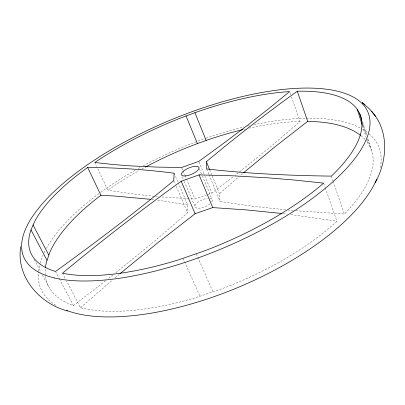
<?xml version="1.0" encoding="UTF-8"?>
<svg xmlns="http://www.w3.org/2000/svg" width="405" height="405" viewBox="0 0 405 405"><rect width="100%" height="100%" fill="white"/><g stroke="black" fill="none" stroke-linecap="round" stroke-linejoin="round"><path stroke-width="0.3" stroke-dasharray="2.02 1.52" d="M115.84 272.681L153.849 241.739L187.616 212.817L187.707 204.844L178.316 182.989M295.777 210.716L344.356 214.037L345.374 213.02A175.299 71.999 -22.8 0 0 371.512 150.316L367.74 138.373M325.281 187.905L336.909 221.267L335.806 222.299A175.299 71.999 -22.8 0 1 221.13 289.059L196.03 297.533A175.299 71.999 -22.8 0 1 83.946 308.539L80.463 307.689L66.557 280.984M285.55 209.8L251.009 206.003L220.057 201.523L219.475 193.742L239.066 176.6M291.448 96.866L300.049 121.465L270.661 146.731L238.899 172.358M80.463 307.689L112.534 279.992M240.919 175.011L243.238 173.036M115.197 277.739L119.176 274.393M113.081 274.863L107.988 278.888M238.403 172.748L235.128 175.304M105.659 280.721L73.452 305.572L70.445 304.464A175.299 71.999 -22.8 0 1 45.436 276.053M232.89 177.046L211.931 193.058L194.982 198.997L189.378 198.739M97.752 168.728L107.877 190.223L108.874 189.51A175.299 71.999 -22.8 0 1 139.052 170.586M300.049 121.465L296.44 121.581A175.299 71.999 -22.8 0 0 248.827 128.223M188.76 198.708L161.899 196.962M293.347 210.509L288.527 210.073M155.55 196.415L158.061 196.638M154.29 196.303L129.635 193.565L107.877 190.223M283.242 213.653L287.332 214.144M151.602 199.452L154.037 199.751M290.871 214.584L336.909 221.267M157.702 200.217L187.707 204.844M371.512 150.316L370.398 147.536L367.239 142.185A175.299 71.999 -22.8 0 0 365.685 140.246M34.217 259.478L41.006 272.2M42.479 274.965L48.676 286.583M55.561 271.451L59.079 278.164M59.373 278.721L73.452 305.572M62.497 273.198L65.397 278.761M94.821 162.501L96.684 166.465M183.05 258.375L199.959 296.303M196.334 253.879L212.995 292M173.725 180.645L175.213 184.093M176.205 186.391L187.616 212.817M174.115 173.208L178.068 182.412M182.321 176.833L184.032 180.843M184.275 181.415L195.256 207.183M181.86 168.07L182.832 170.363M183.075 170.935L184.776 174.945M185.019 175.517L186.234 178.377M186.477 178.954L194.982 198.997M199.068 161.929L204.545 175.188M204.783 175.765L211.931 193.058M199.457 168.855L202.12 175.284M202.363 175.866L212.058 199.24M206.677 168.941L208.828 174.175M209.066 174.757L220.057 201.523M209.704 169.862L211.85 175.102M212.088 175.684L219.475 193.742M323.62 183.141L325.073 187.312M290.015 92.765L290.628 94.522M331.356 176.114L332.981 180.853M333.183 181.445L344.356 214.037M362.46 121.652L366.798 135.386M362.526 122.629L366.652 135.675M367.588 138.642L370.398 147.536M362.556 126.082L366.145 137.416M367.092 140.403L368.034 143.385M369.168 133.908A183.252 75.401 -22.8 0 1 380.057 168.88M55.804 305.269A183.252 75.401 -22.8 0 1 38.455 271.836M38.51 271.269A183.252 75.401 -22.8 0 1 39.822 264.328M40.146 263.154A183.252 75.401 -22.8 0 1 43.057 255.145M44.003 253.074A183.252 75.401 -22.8 0 1 45.289 250.477M46.408 248.392A183.252 75.401 -22.8 0 1 99.266 193.372M100.658 192.355A183.252 75.401 -22.8 0 1 135.64 169.999M138.302 168.51A183.252 75.401 -22.8 0 1 140.981 167.037M143.137 165.873A183.252 75.401 -22.8 0 1 205.502 138.429M206.084 138.221A183.252 75.401 -22.8 0 1 244.053 126.968M247.531 126.137A183.252 75.401 -22.8 0 1 249.844 125.611M253.884 124.72A183.252 75.401 -22.8 0 1 305.228 118.26M306.377 118.235A183.252 75.401 -22.8 0 1 361.442 128.613M362.495 129.215A183.252 75.401 -22.8 0 1 367.391 132.481M45.309 274.813A175.299 71.999 -22.8 0 1 45.37 268.444M141.623 169.153A175.299 71.999 -22.8 0 1 144.732 167.457M243.744 129.397A175.299 71.999 -22.8 0 1 245.42 128.998M361.027 135.751A175.299 71.999 -22.8 0 1 365.275 139.776M209.714 198.273A9.34 3.761 -22.8 0 1 211.678 202.12M209.977 203.872A9.34 3.761 -22.8 0 1 198.354 208.256A9.34 3.761 -22.8 0 1 196.222 203.705A9.34 3.761 -22.8 0 1 207.385 198.334"/><path stroke-width="0.61" d="M20.761 246.691C15.694 276.62 39.634 303.644 67.463 310.949M150.387 199.306L114.777 196.045L100.926 195.296L99.949 196.025A175.299 71.999 -22.8 0 0 50.134 251.586L46.514 261.833A175.299 71.999 -22.8 0 0 45.487 267.356M31.013 229.908L30.491 231.417A178.615 66.096 -22.8 0 0 52.589 270.51L55.561 271.451C95.838 242.372 135.432 212.306 173.725 180.645L174.115 173.208C145.456 169.477 116.564 167.589 87.672 167.468L86.665 168.181A178.615 66.096 -22.8 0 0 34.557 221.717L31.013 229.908L46.965 260.233M375.217 182.751C386.755 161.848 389.326 133.625 373.81 113.987M243.699 172.641L274.954 146.838L304.084 124.148L307.709 121.409L311.192 121.48A175.299 71.999 -22.8 0 1 360.602 135.412M120.057 273.648L158.158 242.479L195.094 213.724L212.726 207.598L246.468 209.917L282.072 213.516M206.368 161.711C235.766 137.082 266.105 113.572 297.29 91.252L300.783 91.181A178.615 66.096 -22.8 0 1 356.496 108.282L359.529 113.142L360.572 115.683A178.615 66.096 -22.8 0 1 332.409 175.122L331.356 176.114C289.722 175.557 248.057 173.73 206.677 168.941L206.368 161.711L209.466 169.28M181.192 181.222C140.596 210.519 101.053 241.264 62.497 273.198L65.954 273.871A178.615 66.096 -22.8 0 0 179.045 259.671L204.636 250.832A178.615 66.096 -22.8 0 0 322.481 184.148L323.62 183.141L295.453 180.139L268.596 177.881L232.905 175.81L199.098 174.869L181.192 181.222L195.094 213.724M186.062 115.941L180.549 118.068A178.615 66.096 -22.8 0 0 95.843 161.803L94.821 162.501L113.157 164.526L130.071 165.847L156.411 167.078L181.617 167.498L198.83 161.352L224.552 142.621L248.235 124.74L269.897 107.725L289.605 91.591L285.981 91.839A178.615 66.096 -22.8 0 0 197.625 111.745L186.062 115.941L197.402 143.593L208.818 139.517A175.299 71.999 -22.8 0 1 242.625 129.666M197.402 143.593L191.96 145.663A175.299 71.999 -22.8 0 0 145.253 167.179M362.343 102.718L369.643 109.041L375.739 116.539M362.242 102.632L364.915 104.617M371.825 111.39L373.729 113.906M33.002 224.897L48.727 254.937M87.672 167.468L100.926 195.296M199.098 174.869L212.726 207.598M194.937 112.701L206.16 140.444M297.29 91.252L307.709 121.409M359.529 113.142L361.776 120.255M357.261 109.37L362.364 125.484M376.741 179.086A183.252 75.401 -22.8 0 1 245.455 284.275A183.252 75.401 -22.8 0 1 72.935 312.544L68.263 311.075A183.252 75.401 -22.8 0 1 66.597 310.473M54.741 278.012L50.119 276.792A186.735 69.23 -22.8 0 1 183.227 114.985A186.735 69.23 -22.8 0 1 353.757 159.94A186.735 69.23 -22.8 0 1 54.741 278.012M185.814 175.912A9.507 3.448 -22.8 0 0 199.052 167.943A9.507 3.448 -22.8 0 0 185.687 169.558A9.507 3.448 -22.8 0 0 185.814 175.912"/></g></svg>
